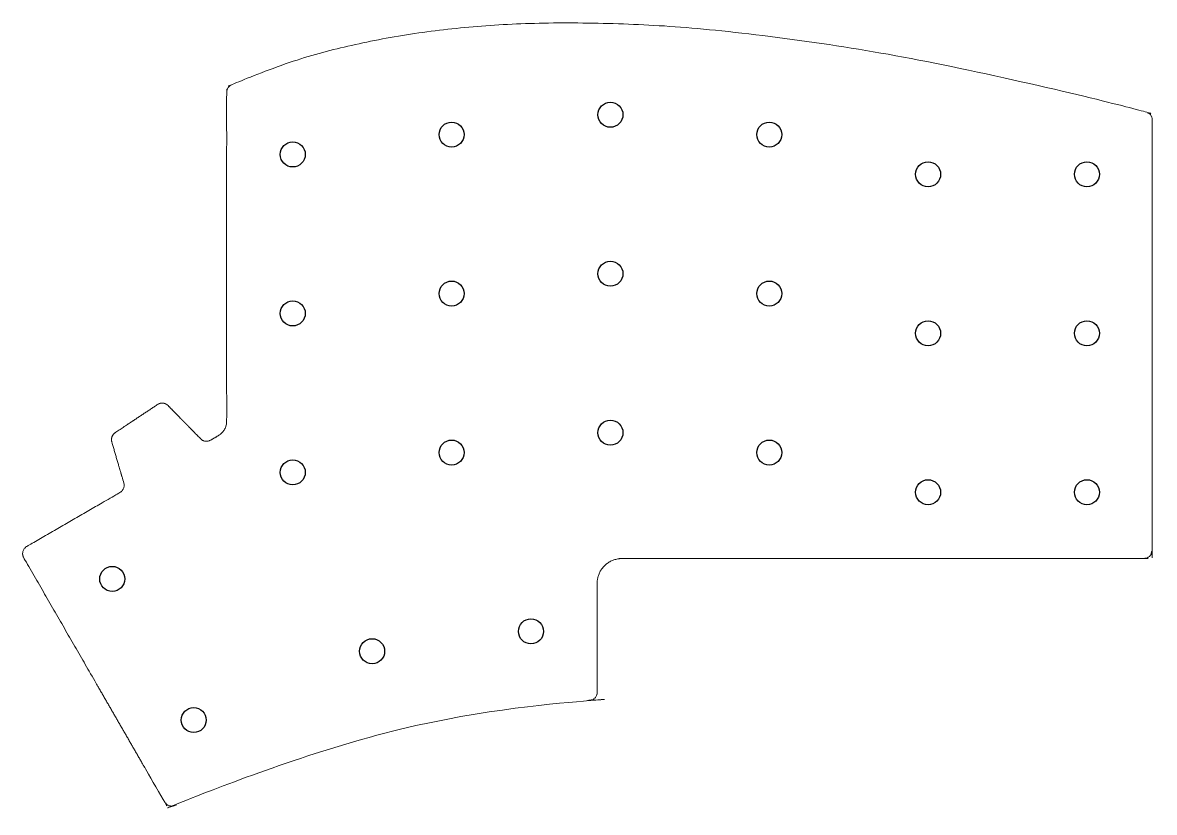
# Model space of a CAD drawing. Header units: millimetres. Extents: x 198 to 334, y 34 to 129.
import ezdxf

# ---------------------------------------------------------------- set-up
doc = ezdxf.new("R2010")
doc.units = ezdxf.units.MM
doc.header["$MEASUREMENT"] = 0
doc.layers.add('Layer 1', color=7, linetype='Continuous')

msp = doc.modelspace()

# ---------------------------------------------------------------- linework, layer by layer
for centre in [(268.95, 117.77), (249.9, 115.39), (288, 115.39), (230.85, 113.01), (307.05, 110.63), (326.1, 110.63), (268.95, 98.72), (249.9, 96.34), (288, 96.34), (230.85, 93.96), (307.05, 91.58), (326.1, 91.58), (268.95, 79.67), (249.9, 77.29), (288, 77.29), (230.85, 74.91), (307.05, 72.53), (326.1, 72.53), (209.19, 62.15), (259.42, 55.86), (240.37, 53.48), (218.97, 45.23)]:
    msp.add_circle(centre, 1.5)
at = {"layer": 'Layer 1', "color": 0, "lineweight": 20}
msp.add_rational_spline([(215.9, 82.91), (215.55, 83.27), (215.05, 83.32), (214.64, 83.05), (212.94, 81.92), (211.25, 80.8), (209.55, 79.68), (209.17, 79.43), (209.02, 79), (209.14, 78.57), (209.62, 76.92), (210.1, 75.28), (210.58, 73.64), (210.72, 73.18), (210.54, 72.74), (210.12, 72.5), (206.4, 70.35), (202.67, 68.19), (198.95, 66.04), (198.44, 65.75), (198.29, 65.19), (198.58, 64.68), (204.21, 54.93), (209.84, 45.17), (215.47, 35.42), (215.74, 34.95), (216.26, 34.79), (216.75, 35.01), (232.49, 42.09), (249.21, 46.32), (266.42, 47.56), (266.97, 47.6), (267.35, 48.01), (267.35, 48.56), (267.35, 52.9), (267.35, 57.25), (267.35, 61.59), (267.35, 63.35), (268.59, 64.59), (270.35, 64.59), (291.21, 64.59), (312.07, 64.59), (332.93, 64.59), (333.52, 64.59), (333.93, 65.01), (333.93, 65.59), (333.93, 82.77), (333.93, 99.95), (333.93, 117.13), (333.93, 117.61), (333.64, 117.98), (333.18, 118.1), (305.64, 125.29), (283.02, 128.78), (264.12, 128.78), (248.13, 128.78), (234.79, 126.35), (223.52, 121.37), (223.15, 121.21), (222.92, 120.87), (222.92, 120.46), (222.92, 107.32), (222.92, 94.18), (222.92, 81.04), (222.92, 80.31), (222.56, 79.68), (221.92, 79.31), (221.62, 79.13), (221.31, 78.96), (221, 78.78), (220.59, 78.54), (220.12, 78.6), (219.79, 78.94), (218.49, 80.27), (217.2, 81.59), (215.9, 82.91)], [1, 0.847300476407, 0.847300476407, 1, 1, 1, 1, 0.869970214762, 0.869970214762, 1, 1, 1, 1, 0.857584726597, 0.857584726597, 1, 1, 1, 1, 0.804737991074, 0.804737991074, 1, 1, 1, 1, 0.827897667926, 0.827897667926, 1, 0.989792705032, 0.989792705032, 1, 0.821473015163, 0.821473015163, 1, 1, 1, 1, 0.804737854124, 0.804737854124, 1, 1, 1, 1, 0.804737854124, 0.804737854124, 1, 1, 1, 1, 0.860890249359, 0.860890249359, 1, 1, 1, 1, 1, 1, 1, 0.891955290345, 0.891955290345, 1, 1, 1, 1, 0.910683602523, 0.910683602523, 1, 1, 1, 1, 0.860082357559, 0.860082357559, 1, 1, 1, 1], degree=3, knots=[0, 0, 0, 0, 1.380928, 1.380928, 1.380928, 2.380928, 2.380928, 2.380928, 3.65132, 3.65132, 3.65132, 4.65132, 4.65132, 4.65132, 5.983068, 5.983068, 5.983068, 6.983068, 6.983068, 6.983068, 8.553864, 8.553864, 8.553864, 9.553864, 9.553864, 9.553864, 11.023817, 11.023817, 11.023817, 11.374247, 11.374247, 11.374247, 12.872719, 12.872719, 12.872719, 13.872719, 13.872719, 13.872719, 15.443515, 15.443515, 15.443515, 16.443515, 16.443515, 16.443515, 18.014312, 18.014312, 18.014312, 19.014312, 19.014312, 19.014312, 20.329924, 20.329924, 20.329924, 21.28399, 21.28399, 21.28399, 22.150883, 22.150883, 22.150883, 23.305506, 23.305506, 23.305506, 24.305506, 24.305506, 24.305506, 25.352703, 25.352703, 25.352703, 26.352703, 26.352703, 26.352703, 27.672275, 27.672275, 27.672275, 28.672275, 28.672275, 28.672275, 28.672275], dxfattribs=at)

doc.saveas('drawing.dxf')
